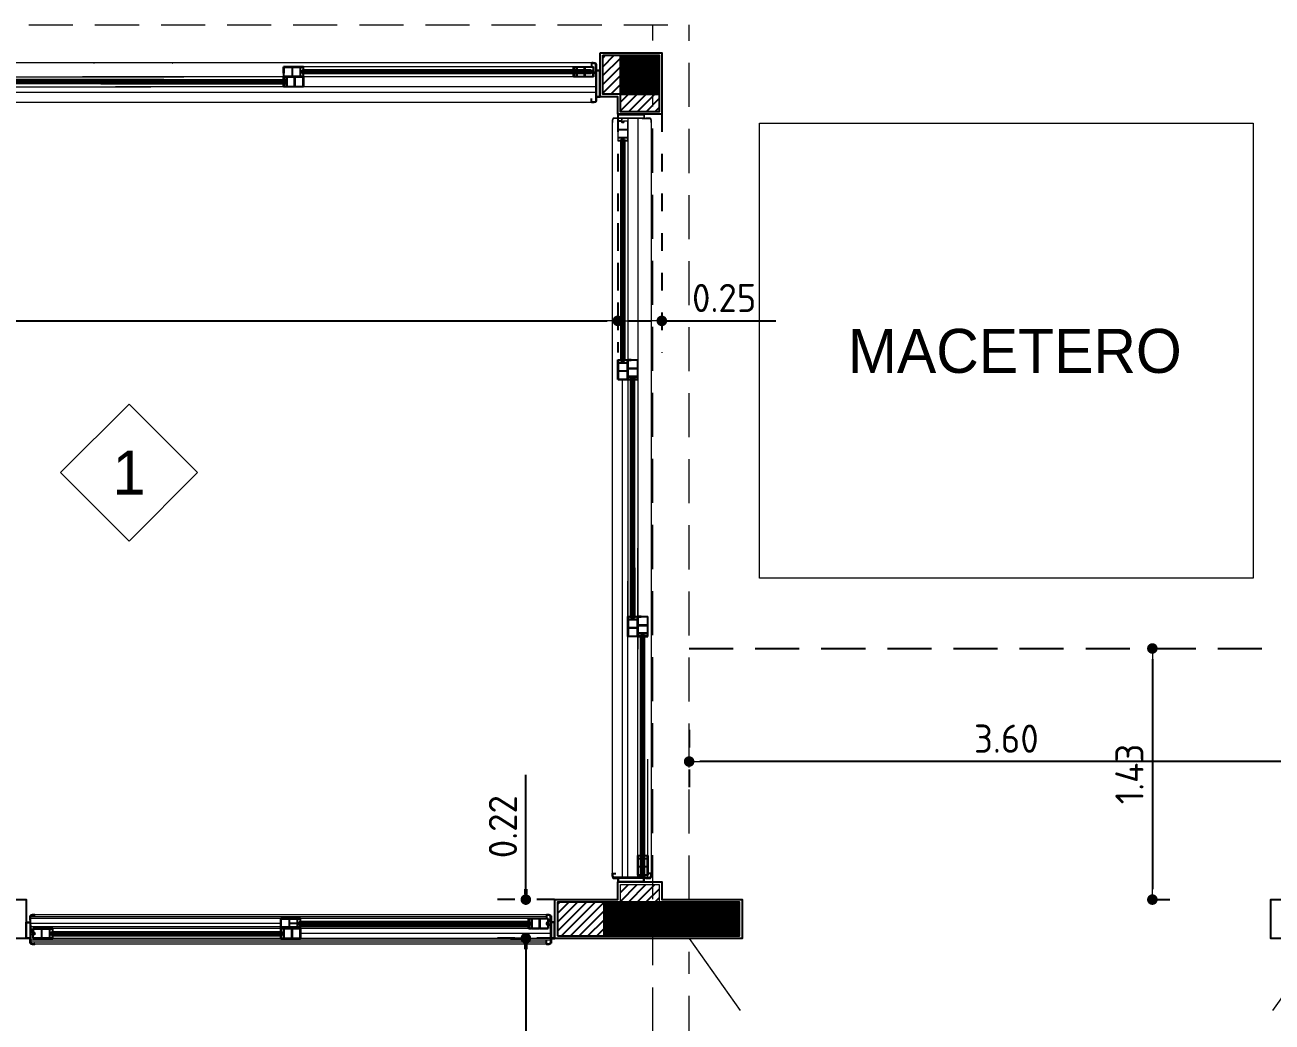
# Model space of a CAD drawing. Extents: x 233 to 569, y -241 to -74.
# Drawn here: x 242.95 to 250.02, y -172.51 to -166.85 of the extents above; entities that cross this region are included whole.
import ezdxf
from ezdxf.enums import TextEntityAlignment as Align

# ---------------------------------------------------------------- set-up
doc = ezdxf.new("R2010")
doc.units = 0
doc.header["$MEASUREMENT"] = 0
for name, pattern in [('DASHDOT', [1, 0.5, -0.25, 0, -0.25]), ('DOT2', [0.125, 0, -0.125]), ('TRAZOS', [0.75, 0.5, -0.25])]:
    doc.linetypes.add(name, pattern=pattern)
doc.layers.get('0').update_dxf_attribs({"linetype": 'CONTINUOUS', "lineweight": 50})
doc.layers.get('DEFPOINTS').update_dxf_attribs({"linetype": 'CONTINUOUS'})
for name, color, linetype, lineweight in [('2D PA ESTRUCTURA COLUMNAS BORDES', 95, 'CONTINUOUS', 9), ('2D PB ABERTURAS VISTA', 1, 'CONTINUOUS', 9), ('AUXILIAR', 8, 'CONTINUOUS', 9), ('COTAS', 1, 'CONTINUOUS', 9), ('GRAFISMOS', 8, 'CONTINUOUS', 13), ('LINEAS', 2, 'CONTINUOUS', 20), ('TEXTOGREEN', 3, 'CONTINUOUS', 40)]:
    doc.layers.add(name, color=color, linetype=linetype, lineweight=lineweight)
for name, color, linetype in [('2D PB ABERTURAS CORTE', 1, 'CONTINUOUS'), ('2D PB MUROS MAMP. HATCH', 10, 'CONTINUOUS'), ('2D PB MUROS MAMPOSTERIAS', 1, 'CONTINUOUS'), ('2D PB MUROS REVOQUES', 7, 'CONTINUOUS'), ('2D PB PROYECCIONES', 7, 'CONTINUOUS'), ('2D PLATEA ESTRUCTURA COLUMNAS BORDES', 7, 'CONTINUOUS'), ('2D PLATEA ESTRUCTURA COLUMNAS HATCH', 92, 'CONTINUOUS')]:
    doc.layers.add(name, color=color, linetype=linetype)
doc.styles.add('ARIAL', font='')
doc.styles.get("Standard").update_dxf_attribs({"font": 'bahnschrift.ttf'})
doc.styles.add('SWISSLTCNBT', font='bahnschrift.ttf')
doc.styles.get('ARIAL').set_extended_font_data('DIN')
doc.dimstyles.new('PLANTA', dxfattribs={"dimscale": 0, "dimtxt": 0.16, "dimasz": 0.06, "dimexe": 0.18, "dimexo": 0, "dimgap": 0.05, "dimtad": 1, "dimzin": 0, "dimdsep": 46, "dimtxsty": 'ARIAL', "dimblk1": 'DOT', "dimblk2": 'DOT', "dimsah": 1, "dimcen": 0.09, "dimclrd": 1, "dimclre": 1, "dimclrt": 3, "dimadec": 0, "dimazin": 0, "dimtfac": 1, "dimtofl": 0, "dimtmove": 0, "dimatfit": 3, "dimldrblk": 'DOT', "dimfxl": 0.18, "dimtolj": 1, "dimtzin": 0, "dimarcsym": 0})
pattern_1 = [(45, (256.895173, -186.66371), (-0.025, 0.025), [])]
pattern_2 = [(90, (234.9429016, -54.853924), (-0.00635, 2e-18), []), (180, (234.9429016, -54.853924), (-2e-18, -0.00635), [])]

# ---------------------------------------------------------------- blocks, each defined once
blk = doc.blocks.new('_DOT')
at = {"color": 0, "linetype": 'ByBlock'}
blk.add_line((-0.5, 0), (-1, 0), dxfattribs=at)
at = {"color": 0, "linetype": 'ByBlock', "const_width": 0.5}
blk.add_lwpolyline([(-0.25, 0, 1), (0.25, 0, 1)], format="xyb", close=True, dxfattribs=at)
blk = doc.blocks.new('*D182')
at = {"color": 1, "linetype": 'DOT2', "lineweight": -2, "transparency": 16777216}
for p, q in [((246.027, -172.0332), (245.6081, -172.0332)), ((246.027, -177.1839), (245.6081, -177.1839))]:
    blk.add_line(p, q, dxfattribs=at)
at = {"color": 1, "lineweight": -2, "transparency": 16777216}
blk.add_line((245.7881, -172.0932), (245.7881, -177.1239), dxfattribs=at)
at = {"layer": 'DEFPOINTS', "color": 0, "transparency": 16777216}
for p in [(246.027, -172.0332), (245.7881, -177.1839), (246.027, -177.1839)]:
    blk.add_point(p, dxfattribs=at)
at = {"color": 1, "lineweight": -2, "transparency": 16777216, "xscale": 0.06, "yscale": 0.06, "zscale": 0.06}
for p, rotation in [((245.7881, -172.0332), 90), ((245.7881, -177.1839), 270)]:
    blk.add_blockref('_DOT', p, dxfattribs=dict(at, rotation=rotation))
at = {"color": 3, "transparency": 16777216, "insert": (245.6581, -174.6085), "char_height": 0.16, "attachment_point": 5, "rotation": 90, "style": 'ARIAL'}
blk.add_mtext('\\A1;5.15', dxfattribs=at)
blk = doc.blocks.new('*D183')
at = {"color": 1, "lineweight": -2, "transparency": 16777216}
for p, q in [((245.7881, -171.752), (245.7881, -171.1043)), ((245.7881, -172.0912), (245.7881, -172.1512))]:
    blk.add_line(p, q, dxfattribs=at)
at = {"color": 1, "linetype": 'DOT2', "lineweight": -2, "transparency": 16777216}
for p, q in [((245.9514, -171.812), (245.6081, -171.812)), ((245.9514, -172.0312), (245.6081, -172.0312))]:
    blk.add_line(p, q, dxfattribs=at)
at = {"layer": 'DEFPOINTS', "color": 0, "transparency": 16777216}
for p in [(245.7881, -171.812), (245.9514, -171.812), (245.9514, -172.0312)]:
    blk.add_point(p, dxfattribs=at)
at = {"color": 1, "lineweight": -2, "transparency": 16777216, "xscale": 0.06, "yscale": 0.06, "zscale": 0.06}
for p, rotation in [((245.7881, -171.812), 269.9998903138912), ((245.7881, -172.0312), 89.99989031389116)]:
    blk.add_blockref('_DOT', p, dxfattribs=dict(at, rotation=rotation))
at = {"color": 3, "transparency": 16777216, "insert": (245.6581, -171.3981), "char_height": 0.16, "attachment_point": 5, "rotation": 89.99989, "style": 'ARIAL'}
blk.add_mtext('\\A1;0.22', dxfattribs=at)
blk = doc.blocks.new('*D205')
at = {"layer": 'COTAS', "color": 1, "linetype": 'DOT2', "lineweight": -2, "transparency": 16777216}
for p, q in [((238.3339, -167.9719), (238.3339, -168.7064)), ((246.3096, -167.9719), (246.3096, -168.7064))]:
    blk.add_line(p, q, dxfattribs=at)
at = {"layer": 'COTAS', "color": 1, "lineweight": -2, "transparency": 16777216}
blk.add_line((238.3939, -168.5264), (246.2496, -168.5264), dxfattribs=at)
at = {"layer": 'DEFPOINTS', "color": 0, "transparency": 16777216}
for p in [(238.3339, -167.9719), (246.3096, -167.9719), (246.3096, -168.5264)]:
    blk.add_point(p, dxfattribs=at)
at = {"layer": 'COTAS', "color": 1, "lineweight": -2, "transparency": 16777216, "xscale": 0.06, "yscale": 0.06, "zscale": 0.06, "rotation": 180}
blk.add_blockref('_DOT', (238.3339, -168.5264), dxfattribs=at)
at = {"layer": 'COTAS', "color": 1, "lineweight": -2, "transparency": 16777216, "xscale": 0.06, "yscale": 0.06, "zscale": 0.06}
blk.add_blockref('_DOT', (246.3096, -168.5264), dxfattribs=at)
at = {"layer": 'COTAS', "color": 3, "transparency": 16777216, "insert": (242.3218, -168.3964), "char_height": 0.16, "attachment_point": 5, "style": 'ARIAL'}
blk.add_mtext('\\A1;7.98', dxfattribs=at)
blk = doc.blocks.new('*D206')
at = {"layer": 'COTAS', "color": 1, "linetype": 'DOT2', "lineweight": -2, "transparency": 16777216}
for p, q in [((246.3096, -167.3538), (246.3096, -168.7064)), ((246.5596, -167.3538), (246.5596, -168.7064))]:
    blk.add_line(p, q, dxfattribs=at)
at = {"layer": 'COTAS', "color": 1, "lineweight": -2, "transparency": 16777216}
for p, q in [((246.3696, -168.5264), (246.4996, -168.5264)), ((246.5596, -168.5264), (247.2073, -168.5264))]:
    blk.add_line(p, q, dxfattribs=at)
at = {"layer": 'DEFPOINTS', "color": 0, "transparency": 16777216}
for p in [(246.3096, -167.3538), (246.5596, -167.3538), (246.5596, -168.5264)]:
    blk.add_point(p, dxfattribs=at)
at = {"layer": 'COTAS', "color": 1, "lineweight": -2, "transparency": 16777216, "xscale": 0.06, "yscale": 0.06, "zscale": 0.06}
for p, rotation in [((246.3096, -168.5264), 179.9998903138824), ((246.5596, -168.5264), 359.9998903138824)]:
    blk.add_blockref('_DOT', p, dxfattribs=dict(at, rotation=rotation))
at = {"layer": 'COTAS', "color": 3, "transparency": 16777216, "insert": (246.9135, -168.3964), "char_height": 0.16, "attachment_point": 5, "rotation": 359.99989, "style": 'ARIAL'}
blk.add_mtext('\\A1;0.25', dxfattribs=at)
blk = doc.blocks.new('*D295')
at = {"layer": 'COTAS', "color": 1, "linetype": 'DOT2', "lineweight": -2, "transparency": 16777216}
for p, q in [((249.343, -170.3863), (249.523, -170.3863)), ((249.343, -171.812), (249.523, -171.812))]:
    blk.add_line(p, q, dxfattribs=at)
at = {"layer": 'COTAS', "color": 1, "lineweight": -2, "transparency": 16777216}
blk.add_line((249.343, -170.4463), (249.343, -171.752), dxfattribs=at)
at = {"layer": 'DEFPOINTS', "color": 0, "transparency": 16777216}
for p in [(249.343, -170.3863), (249.343, -171.812), (249.343, -171.812)]:
    blk.add_point(p, dxfattribs=at)
at = {"layer": 'COTAS', "color": 1, "lineweight": -2, "transparency": 16777216, "xscale": 0.06, "yscale": 0.06, "zscale": 0.06}
for p, rotation in [((249.343, -170.3863), 90), ((249.343, -171.812), 270)]:
    blk.add_blockref('_DOT', p, dxfattribs=dict(at, rotation=rotation))
at = {"layer": 'COTAS', "color": 3, "transparency": 16777216, "insert": (249.213, -171.0991), "char_height": 0.16, "attachment_point": 5, "rotation": 90, "style": 'ARIAL'}
blk.add_mtext('\\A1;1.43', dxfattribs=at)
blk = doc.blocks.new('*D296')
at = {"layer": 'COTAS', "color": 1, "linetype": 'DOT2', "lineweight": -2, "transparency": 16777216}
for p, q in [((246.7146, -170.8483), (246.7146, -171.2083)), ((250.3146, -170.8483), (250.3146, -171.2083))]:
    blk.add_line(p, q, dxfattribs=at)
at = {"layer": 'COTAS', "color": 1, "lineweight": -2, "transparency": 16777216}
blk.add_line((250.2546, -171.0283), (246.7746, -171.0283), dxfattribs=at)
at = {"layer": 'DEFPOINTS', "color": 0, "transparency": 16777216}
for p in [(246.7146, -170.8483), (250.3146, -170.8483), (246.7146, -171.0283)]:
    blk.add_point(p, dxfattribs=at)
at = {"layer": 'COTAS', "color": 1, "lineweight": -2, "transparency": 16777216, "xscale": 0.06, "yscale": 0.06, "zscale": 0.06}
for p, rotation in [((246.7146, -171.0283), 180.0000070608816), ((250.3146, -171.0283), 7.060881559439736e-06)]:
    blk.add_blockref('_DOT', p, dxfattribs=dict(at, rotation=rotation))
at = {"layer": 'COTAS', "color": 3, "transparency": 16777216, "insert": (248.5146, -170.8983), "char_height": 0.16, "attachment_point": 5, "rotation": 0.00001, "style": 'ARIAL'}
blk.add_mtext('\\A1;3.60', dxfattribs=at)

msp = doc.modelspace()

# ---------------------------------------------------------------- hatches: boundary and pattern name
at = {"layer": '2D PB MUROS MAMP. HATCH'}
h = msp.add_hatch(dxfattribs=at)
h.set_pattern_fill('JIS_WOOD', color=256, scale=0.05)
h.set_pattern_definition(pattern_1)
h.paths.add_polyline_path([(246.5446, -167.2388), (246.3246, -167.2388), (246.3246, -167.3388), (246.5446, -167.3388)])
h.paths.add_polyline_path([(246.3246, -167.0188), (246.2246, -167.0188), (246.2246, -167.2388), (246.3246, -167.2388)])
h = msp.add_hatch(dxfattribs=at)
h.set_pattern_fill('JIS_WOOD', color=256, scale=0.05)
h.set_pattern_definition([(45, (234.9429, -54.853924), (-0.025, 0.025), [])])
h.paths.add_polyline_path([(246.5446, -171.827), (246.5446, -171.727), (246.3246, -171.727), (246.3246, -171.827)])
h = msp.add_hatch(dxfattribs=at)
h.set_pattern_fill('JIS_WOOD', color=256, scale=0.05)
h.set_pattern_definition(pattern_1)
h.paths.add_polyline_path([(246.2306, -171.827), (245.9685, -171.827), (245.9685, -172.0182), (246.2306, -172.0182)])
at = {"layer": '2D PLATEA ESTRUCTURA COLUMNAS HATCH'}
h = msp.add_hatch(dxfattribs=at)
h.set_pattern_fill('NET', color=256, scale=0.002, angle=90)
h.set_pattern_definition(pattern_2)
h.paths.add_polyline_path([(246.5446, -167.0188), (246.3246, -167.0188), (246.3246, -167.2388), (246.5446, -167.2388)])
h = msp.add_hatch(dxfattribs=at)
h.set_pattern_fill('NET', color=256, scale=0.002, angle=90)
h.set_pattern_definition(pattern_2)
h.paths.add_polyline_path([(246.9996, -171.8283), (246.2306, -171.8282), (246.2306, -172.0182), (246.9996, -172.0183)])

# ---------------------------------------------------------------- linework, layer by layer
at = {"layer": '2D PA ESTRUCTURA COLUMNAS BORDES'}
msp.add_lwpolyline([(246.5096, -171.827), (246.9996, -171.827), (246.9996, -172.0182), (246.5096, -172.0182)], close=True, dxfattribs=at)
at = {"layer": '2D PB ABERTURAS CORTE', "color": 251}
for p, q in [((246.1615, -167.0632), (246.1615, -167.0837)), ((246.1615, -167.2845), (246.1615, -167.2641)), ((246.2789, -171.6638), (246.2994, -171.6638)), ((246.5002, -171.6638), (246.4798, -171.6638)), ((244.5972, -171.9485), (244.4456, -171.9485)), ((245.9054, -171.8993), (245.9054, -171.9198)), ((245.9054, -172.0639), (245.9054, -172.0435))]:
    msp.add_line(p, q, dxfattribs=at)
at = {"layer": '2D PB ABERTURAS CORTE'}
for p, q in [((244.5264, -167.0837), (244.4137, -167.0837)), ((244.4137, -167.1202), (244.4137, -167.0837)), ((244.4137, -167.1202), (244.4137, -167.1405)), ((244.4153, -167.0852), (244.4611, -167.0852)), ((244.4153, -167.0852), (244.4153, -167.1202)), ((244.4153, -167.139), (244.4153, -167.1202)), ((244.4622, -167.0863), (244.4622, -167.138)), ((244.4637, -167.138), (244.4637, -167.0863)), ((244.4647, -167.0852), (244.5069, -167.0852)), ((244.5079, -167.0863), (244.5079, -167.138)), ((244.5095, -167.138), (244.5095, -167.0863)), ((244.5105, -167.0852), (244.5238, -167.0852)), ((244.5185, -167.1023), (244.5185, -167.1225)), ((244.5185, -167.1023), (244.5264, -167.1023)), ((246.167, -167.1124), (244.5185, -167.1124)), ((244.5185, -167.1225), (244.5264, -167.1225)), ((244.5248, -167.0863), (244.5248, -167.1023)), ((244.5248, -167.1225), (244.5248, -167.138)), ((244.5264, -167.1023), (244.5264, -167.0837)), ((246.1591, -167.1023), (244.5264, -167.1023)), ((244.5264, -167.1405), (244.5264, -167.1225)), ((246.1591, -167.1225), (244.5264, -167.1225)), ((246.0591, -167.0837), (246.1718, -167.0837)), ((246.0591, -167.1023), (246.0591, -167.0837)), ((246.067, -167.1023), (246.0591, -167.1023)), ((246.067, -167.1225), (246.0591, -167.1225)), ((246.0591, -167.1405), (246.0591, -167.1225)), ((246.0606, -167.0863), (246.0606, -167.1023)), ((246.0606, -167.1225), (246.0606, -167.138)), ((246.075, -167.0852), (246.0617, -167.0852)), ((246.067, -167.1023), (246.067, -167.1225)), ((246.076, -167.138), (246.076, -167.0863)), ((246.0775, -167.0863), (246.0775, -167.138)), ((246.1208, -167.0852), (246.0786, -167.0852)), ((246.1218, -167.138), (246.1218, -167.0863)), ((246.1233, -167.0863), (246.1233, -167.138)), ((246.1702, -167.0852), (246.1243, -167.0852)), ((246.1702, -167.0852), (246.1702, -167.1041)), ((246.1718, -167.1041), (246.1702, -167.1041)), ((246.1718, -167.1202), (246.1702, -167.1202)), ((246.1702, -167.139), (246.1702, -167.1202)), ((246.1718, -167.1041), (246.1718, -167.0837)), ((246.1718, -167.1202), (246.1718, -167.1405)), ((243.7345, -167.1589), (242.6885, -167.1589)), ((243.7424, -167.169), (242.6885, -167.169)), ((243.7424, -167.1792), (242.6885, -167.1792)), ((243.3773, -167.169), (244.4216, -167.169)), ((243.3773, -167.1791), (244.4216, -167.1791)), ((243.3852, -167.1589), (244.4216, -167.1589)), ((244.4137, -167.1589), (244.4137, -167.1403)), ((244.4137, -167.1403), (244.5264, -167.1403)), ((244.4137, -167.1405), (244.5264, -167.1405)), ((244.4216, -167.1589), (244.4137, -167.1589)), ((244.4216, -167.1791), (244.4137, -167.1791)), ((244.4137, -167.1971), (244.4137, -167.1791)), ((244.5264, -167.1971), (244.4137, -167.1971)), ((244.4611, -167.139), (244.4153, -167.139)), ((244.4153, -167.1429), (244.4153, -167.1589)), ((244.4153, -167.1791), (244.4153, -167.1946)), ((244.4296, -167.1418), (244.4163, -167.1418)), ((244.4163, -167.1956), (244.4296, -167.1956)), ((244.4216, -167.1589), (244.4216, -167.1791)), ((244.4306, -167.1946), (244.4306, -167.1429)), ((244.4321, -167.1429), (244.4321, -167.1946)), ((244.4754, -167.1418), (244.4332, -167.1418)), ((244.4332, -167.1956), (244.4754, -167.1956)), ((244.5069, -167.139), (244.4647, -167.139)), ((244.4764, -167.1946), (244.4764, -167.1429)), ((244.4779, -167.1429), (244.4779, -167.1946)), ((244.5248, -167.1418), (244.479, -167.1418)), ((244.479, -167.1956), (244.5248, -167.1956)), ((244.5238, -167.139), (244.5105, -167.139)), ((244.5248, -167.1956), (244.5248, -167.1418)), ((244.5248, -167.1589), (244.5264, -167.1589)), ((244.5248, -167.169), (244.5264, -167.169)), ((244.5248, -167.1791), (244.5264, -167.1791)), ((244.5264, -167.1403), (244.5264, -167.1971)), ((246.1718, -167.1405), (246.0591, -167.1405)), ((246.0617, -167.139), (246.075, -167.139)), ((246.0786, -167.139), (246.1208, -167.139)), ((246.1243, -167.139), (246.1702, -167.139)), ((246.3277, -167.4965), (246.3277, -168.7554)), ((246.3378, -167.4965), (246.3378, -168.7554)), ((246.348, -167.4965), (246.348, -168.749)), ((246.3096, -168.8601), (246.3096, -168.7475)), ((246.3096, -168.7475), (246.3276, -168.7475)), ((246.3112, -168.75), (246.3112, -168.7634)), ((246.3276, -168.749), (246.3122, -168.749)), ((246.3122, -168.7644), (246.3639, -168.7644)), ((246.3276, -168.7554), (246.3276, -168.7475)), ((246.3479, -168.7554), (246.3276, -168.7554)), ((246.3479, -168.7475), (246.3665, -168.7475)), ((246.3479, -168.7554), (246.3479, -168.7475)), ((246.3639, -168.749), (246.3479, -168.749)), ((246.3649, -168.7634), (246.3649, -168.75)), ((246.3866, -168.7475), (246.3662, -168.7475)), ((246.3662, -168.7475), (246.3662, -168.8601)), ((246.3665, -168.7475), (246.3665, -168.8601)), ((246.3678, -168.7949), (246.3678, -168.749)), ((246.3678, -168.749), (246.3866, -168.749)), ((246.3866, -168.7475), (246.4231, -168.7475)), ((246.4215, -168.749), (246.3866, -168.749)), ((246.4215, -168.749), (246.4215, -168.7949)), ((246.4231, -168.8601), (246.4231, -168.7475)), ((246.3112, -168.7669), (246.3112, -168.8091)), ((246.3112, -168.8127), (246.3112, -168.8586)), ((246.3639, -168.7659), (246.3122, -168.7659)), ((246.3122, -168.8102), (246.3639, -168.8102)), ((246.3639, -168.8117), (246.3122, -168.8117)), ((246.3649, -168.8091), (246.3649, -168.7669)), ((246.3649, -168.8586), (246.3649, -168.8127)), ((246.3678, -168.8407), (246.3678, -168.7985)), ((246.4205, -168.7959), (246.3688, -168.7959)), ((246.3688, -168.7975), (246.4205, -168.7975)), ((246.4215, -168.7985), (246.4215, -168.8407)), ((246.3665, -168.8601), (246.3096, -168.8601)), ((246.3112, -168.8586), (246.3649, -168.8586)), ((246.3276, -168.8586), (246.3276, -168.8601)), ((246.3378, -168.8586), (246.3378, -168.8601)), ((246.3479, -168.8586), (246.3479, -168.8601)), ((246.3662, -168.8601), (246.3842, -168.8601)), ((246.3678, -168.8576), (246.3678, -168.8443)), ((246.4205, -168.8417), (246.3688, -168.8417)), ((246.3688, -168.8432), (246.4205, -168.8432)), ((246.3842, -168.8586), (246.3688, -168.8586)), ((246.4045, -168.8522), (246.3842, -168.8522)), ((246.3842, -168.8522), (246.3842, -168.8601)), ((246.3843, -170.2072), (246.3843, -168.8522)), ((246.3944, -170.2135), (246.3944, -168.8522)), ((246.4045, -168.8522), (246.4045, -168.8601)), ((246.4205, -168.8586), (246.4045, -168.8586)), ((246.4045, -168.8601), (246.4231, -168.8601)), ((246.4046, -170.2135), (246.4046, -168.8601)), ((246.4215, -168.8443), (246.4215, -168.8576)), ((246.3843, -169.9211), (246.3843, -170.2135)), ((246.3945, -169.9211), (246.3945, -170.2135)), ((246.4046, -169.929), (246.4046, -170.2135)), ((246.3663, -170.3183), (246.3663, -170.2056)), ((246.3663, -170.2056), (246.3843, -170.2056)), ((246.3679, -170.2082), (246.3679, -170.2215)), ((246.3679, -170.2251), (246.3679, -170.2673)), ((246.3843, -170.2072), (246.3689, -170.2072)), ((246.3689, -170.2225), (246.4206, -170.2225)), ((246.4206, -170.2241), (246.3689, -170.2241)), ((246.3843, -170.2135), (246.3843, -170.2056)), ((246.4046, -170.2135), (246.3843, -170.2135)), ((246.4046, -170.2056), (246.4232, -170.2056)), ((246.4046, -170.2135), (246.4046, -170.2056)), ((246.4206, -170.2072), (246.4046, -170.2072)), ((246.4216, -170.2215), (246.4216, -170.2082)), ((246.4216, -170.2673), (246.4216, -170.2251)), ((246.4433, -170.2056), (246.4229, -170.2056)), ((246.4229, -170.2056), (246.4229, -170.3183)), ((246.4232, -170.2056), (246.4232, -170.3183)), ((246.4245, -170.253), (246.4245, -170.2072)), ((246.4245, -170.2072), (246.4433, -170.2072)), ((246.4433, -170.2056), (246.4798, -170.2056)), ((246.4782, -170.2072), (246.4433, -170.2072)), ((246.4782, -170.2072), (246.4782, -170.253)), ((246.4798, -170.3183), (246.4798, -170.2056)), ((246.4232, -170.3183), (246.3663, -170.3183)), ((246.3679, -170.2709), (246.3679, -170.3167)), ((246.3679, -170.3167), (246.4216, -170.3167)), ((246.3689, -170.2683), (246.4206, -170.2683)), ((246.4206, -170.2698), (246.3689, -170.2698)), ((246.3843, -170.3167), (246.3843, -170.3183)), ((246.3945, -170.3167), (246.3945, -170.3183)), ((246.4046, -170.3167), (246.4046, -170.3183)), ((246.4216, -170.3167), (246.4216, -170.2709)), ((246.4229, -170.3183), (246.4409, -170.3183)), ((246.4245, -170.2988), (246.4245, -170.2566)), ((246.4245, -170.3157), (246.4245, -170.3024)), ((246.4772, -170.2541), (246.4255, -170.2541)), ((246.4255, -170.2556), (246.4772, -170.2556)), ((246.4772, -170.2998), (246.4255, -170.2998)), ((246.4255, -170.3014), (246.4772, -170.3014)), ((246.4409, -170.3167), (246.4255, -170.3167)), ((246.4612, -170.3104), (246.4409, -170.3104)), ((246.4409, -170.3104), (246.4409, -170.3183)), ((246.4409, -171.6874), (246.4409, -170.3183)), ((246.4511, -171.6874), (246.4511, -170.3014)), ((246.4612, -170.3104), (246.4612, -170.3183)), ((246.4772, -170.3167), (246.4612, -170.3167)), ((246.4612, -170.3183), (246.4798, -170.3183)), ((246.4612, -171.6874), (246.4612, -170.3183)), ((246.4782, -170.2566), (246.4782, -170.2988)), ((246.4782, -170.3024), (246.4782, -170.3157)), ((246.4229, -171.6741), (246.4229, -171.5614)), ((246.4229, -171.5614), (246.4409, -171.5614)), ((246.4245, -171.564), (246.4245, -171.5773)), ((246.4245, -171.5809), (246.4245, -171.6231)), ((246.4409, -171.5629), (246.4255, -171.5629)), ((246.4255, -171.5783), (246.4772, -171.5783)), ((246.4772, -171.5798), (246.4255, -171.5798)), ((246.4409, -171.5693), (246.4409, -171.5614)), ((246.4612, -171.5693), (246.4409, -171.5693)), ((246.4612, -171.5693), (246.4612, -171.5614)), ((246.4612, -171.5614), (246.4798, -171.5614)), ((246.4772, -171.5629), (246.4612, -171.5629)), ((246.4782, -171.5773), (246.4782, -171.564)), ((246.4782, -171.6231), (246.4782, -171.5809)), ((246.4798, -171.5614), (246.4798, -171.6741)), ((246.4245, -171.6266), (246.4245, -171.6725)), ((246.4255, -171.6241), (246.4772, -171.6241)), ((246.4772, -171.6256), (246.4255, -171.6256)), ((246.4782, -171.6725), (246.4782, -171.6266)), ((246.4433, -171.6741), (246.4229, -171.6741)), ((246.4245, -171.6725), (246.4433, -171.6725)), ((246.4433, -171.6741), (246.4433, -171.6725)), ((246.4594, -171.6741), (246.4594, -171.6725)), ((246.4782, -171.6725), (246.4594, -171.6725)), ((246.4594, -171.6741), (246.4798, -171.6741)), ((244.5098, -171.9198), (244.3972, -171.9198)), ((244.3972, -171.9562), (244.3972, -171.9198)), ((244.3987, -171.9213), (244.4446, -171.9213)), ((244.3987, -171.9213), (244.3987, -171.9562)), ((244.4456, -171.9223), (244.4456, -171.9741)), ((244.4471, -171.9741), (244.4471, -171.9223)), ((244.4482, -171.9213), (244.4904, -171.9213)), ((244.4914, -171.9223), (244.4914, -171.9741)), ((244.4929, -171.9741), (244.4929, -171.9223)), ((244.4939, -171.9213), (244.5073, -171.9213)), ((244.5019, -171.9383), (244.5019, -171.9586)), ((244.5019, -171.9383), (244.5098, -171.9383)), ((245.8108, -171.9485), (244.5019, -171.9485)), ((244.5083, -171.9223), (244.5083, -171.9383)), ((244.5098, -171.9383), (244.5098, -171.9198)), ((245.8029, -171.9383), (244.5098, -171.9383)), ((245.8029, -171.9198), (245.9156, -171.9198)), ((245.8029, -171.9383), (245.8029, -171.9198)), ((245.8108, -171.9383), (245.8029, -171.9383)), ((245.8045, -171.9223), (245.8045, -171.9383)), ((245.8188, -171.9213), (245.8055, -171.9213)), ((245.8108, -171.9383), (245.8108, -171.9586)), ((245.8198, -171.9741), (245.8198, -171.9223)), ((245.8214, -171.9223), (245.8214, -171.9741)), ((245.8646, -171.9213), (245.8224, -171.9213)), ((245.8656, -171.9741), (245.8656, -171.9223)), ((245.8672, -171.9223), (245.8672, -171.9741)), ((245.9141, -171.9213), (245.8682, -171.9213)), ((245.9141, -171.9213), (245.9141, -171.9402)), ((245.9156, -171.9402), (245.9141, -171.9402)), ((245.9156, -171.9402), (245.9156, -171.9198)), ((242.9914, -171.9968), (242.9914, -171.9764)), ((243.104, -171.9764), (242.9914, -171.9764)), ((242.9914, -171.9968), (242.9929, -171.9968)), ((242.9914, -172.0128), (242.9929, -172.0128)), ((242.9914, -172.0128), (242.9914, -172.0332)), ((242.9929, -171.9779), (242.9929, -171.9968)), ((242.9929, -171.9779), (243.0388, -171.9779)), ((242.9929, -172.0317), (242.9929, -172.0128)), ((243.0398, -171.9789), (243.0398, -172.0307)), ((243.0414, -172.0307), (243.0414, -171.9789)), ((243.0424, -171.9779), (243.0846, -171.9779)), ((243.0856, -171.9789), (243.0856, -172.0307)), ((243.0871, -172.0307), (243.0871, -171.9789)), ((243.0882, -171.9779), (243.1015, -171.9779)), ((243.0961, -171.9949), (243.0961, -172.0152)), ((243.0961, -171.9949), (243.104, -171.9949)), ((243.0961, -172.0051), (244.4051, -172.0051)), ((243.0961, -172.0152), (243.104, -172.0152)), ((243.1025, -171.9789), (243.1025, -171.9949)), ((243.1025, -172.0152), (243.1025, -172.0307)), ((243.104, -171.9949), (243.104, -171.9764)), ((243.104, -171.9949), (244.3972, -171.9949)), ((243.104, -172.0332), (243.104, -172.0152)), ((243.104, -172.0152), (244.3972, -172.0152)), ((244.3972, -171.9562), (244.3972, -171.9766)), ((244.3972, -171.9949), (244.3972, -171.9764)), ((244.3972, -171.9764), (244.5098, -171.9764)), ((244.3972, -171.9766), (244.5098, -171.9766)), ((244.4051, -171.9949), (244.3972, -171.9949)), ((244.4051, -172.0152), (244.3972, -172.0152)), ((244.3972, -172.0332), (244.3972, -172.0152)), ((244.3987, -171.9751), (244.3987, -171.9562)), ((244.4446, -171.9751), (244.3987, -171.9751)), ((244.3987, -171.9789), (244.3987, -171.9949)), ((244.3987, -172.0152), (244.3987, -172.0307)), ((244.413, -171.9779), (244.3997, -171.9779)), ((244.4051, -171.9949), (244.4051, -172.0152)), ((244.4141, -172.0307), (244.4141, -171.9789)), ((244.4156, -171.9789), (244.4156, -172.0307)), ((244.4588, -171.9779), (244.4166, -171.9779)), ((244.4904, -171.9751), (244.4482, -171.9751)), ((244.4598, -172.0307), (244.4598, -171.9789)), ((244.4614, -171.9789), (244.4614, -172.0307)), ((244.5083, -171.9779), (244.4624, -171.9779)), ((244.5073, -171.9751), (244.4939, -171.9751)), ((244.5019, -171.9586), (244.5098, -171.9586)), ((244.5083, -171.9586), (244.5083, -171.9741)), ((244.5083, -172.0317), (244.5083, -171.9779)), ((244.5083, -171.9949), (244.5098, -171.9949)), ((244.5083, -172.0051), (244.5098, -172.0051)), ((244.5083, -172.0152), (244.5098, -172.0152)), ((244.5098, -171.9766), (244.5098, -171.9586)), ((245.8029, -171.9586), (244.5098, -171.9586)), ((244.5098, -171.9764), (244.5098, -172.0332)), ((245.8108, -171.9586), (245.8029, -171.9586)), ((245.8029, -171.9766), (245.8029, -171.9586)), ((245.9156, -171.9766), (245.8029, -171.9766)), ((245.8045, -171.9586), (245.8045, -171.9741)), ((245.8055, -171.9751), (245.8188, -171.9751)), ((245.8224, -171.9751), (245.8646, -171.9751)), ((245.8682, -171.9751), (245.9141, -171.9751)), ((245.9156, -171.9562), (245.9141, -171.9562)), ((245.9141, -171.9751), (245.9141, -171.9562)), ((245.9156, -171.9562), (245.9156, -171.9766)), ((242.9914, -172.0332), (243.104, -172.0332)), ((243.0388, -172.0317), (242.9929, -172.0317)), ((243.0846, -172.0317), (243.0424, -172.0317)), ((243.1015, -172.0317), (243.0882, -172.0317)), ((244.5098, -172.0332), (244.3972, -172.0332)), ((244.3997, -172.0317), (244.413, -172.0317)), ((244.4166, -172.0317), (244.4588, -172.0317)), ((244.4624, -172.0317), (244.5083, -172.0317))]:
    msp.add_line(p, q, dxfattribs=at)
at = {"layer": '2D PB ABERTURAS CORTE', "color": 1}
for p, q in [((246.1624, -167.1073), (246.1615, -167.1124)), ((246.1615, -167.1124), (246.1624, -167.1175)), ((246.1631, -167.1124), (246.1638, -167.108)), ((246.1638, -167.1165), (246.1631, -167.1124)), ((246.1712, -167.1064), (246.1634, -167.1064)), ((246.1634, -167.1183), (246.184, -167.1183)), ((246.1638, -167.108), (246.1712, -167.108)), ((246.184, -167.1165), (246.1638, -167.1165)), ((246.1718, -167.1075), (246.1718, -167.1069)), ((246.1851, -167.1154), (246.1851, -167.0676)), ((246.1851, -167.1193), (246.1851, -167.1823)), ((246.1851, -167.1193), (246.1851, -167.2801)), ((246.1871, -167.0682), (246.1871, -167.1037)), ((246.1871, -167.0929), (246.1871, -167.0682)), ((246.1871, -167.0706), (246.1871, -167.0954)), ((246.1871, -167.0706), (246.1871, -167.0878)), ((246.1871, -167.0954), (246.1871, -167.0706)), ((246.1871, -167.1073), (246.1871, -167.2512)), ((246.2076, -167.1067), (246.1876, -167.1067)), ((246.2096, -167.1047), (246.1881, -167.1047)), ((246.1887, -167.1047), (246.1881, -167.1047)), ((246.2076, -167.2518), (246.2076, -167.1067)), ((246.2096, -167.2538), (246.2096, -167.1047)), ((246.1871, -167.2796), (246.1871, -167.2548)), ((246.1871, -167.2548), (246.1871, -167.2796)), ((246.1871, -167.2548), (246.1871, -167.272)), ((246.1876, -167.2518), (246.2076, -167.2518)), ((246.1887, -167.2538), (246.1881, -167.2538)), ((246.1881, -167.2538), (246.2096, -167.2538)), ((246.4451, -171.6657), (246.4451, -171.6864)), ((246.4511, -171.6638), (246.446, -171.6647)), ((246.447, -171.6661), (246.4511, -171.6654)), ((246.447, -171.6864), (246.447, -171.6661)), ((246.4562, -171.6647), (246.4511, -171.6638)), ((246.4511, -171.6654), (246.4555, -171.6662)), ((246.4555, -171.6662), (246.4555, -171.6735)), ((246.457, -171.6735), (246.457, -171.6657)), ((246.4441, -171.6874), (246.2833, -171.6874)), ((246.2839, -171.6894), (246.3086, -171.6894)), ((246.3086, -171.6894), (246.2839, -171.6894)), ((246.3086, -171.6894), (246.2914, -171.6894)), ((246.3096, -171.691), (246.3096, -171.6904)), ((246.3096, -171.6904), (246.3096, -171.712)), ((246.3096, -171.712), (246.4588, -171.712)), ((246.3117, -171.6899), (246.3117, -171.7099)), ((246.3117, -171.7099), (246.4567, -171.7099)), ((246.4562, -171.6894), (246.3122, -171.6894)), ((246.4441, -171.6874), (246.3812, -171.6874)), ((246.448, -171.6874), (246.4958, -171.6874)), ((246.456, -171.6741), (246.4565, -171.6741)), ((246.4567, -171.7099), (246.4567, -171.6899)), ((246.4588, -171.712), (246.4588, -171.6904)), ((246.4588, -171.691), (246.4588, -171.6904)), ((246.4953, -171.6894), (246.4598, -171.6894)), ((246.4928, -171.6894), (246.4681, -171.6894)), ((246.4681, -171.6894), (246.4928, -171.6894)), ((246.4705, -171.6894), (246.4953, -171.6894)), ((246.4928, -171.6894), (246.4756, -171.6894)), ((242.9535, -172.0332), (242.9535, -171.9408)), ((242.9535, -171.9408), (242.975, -171.9408)), ((242.9555, -172.0312), (242.9555, -171.9428)), ((242.9555, -171.9428), (242.9755, -171.9428)), ((242.9745, -171.9408), (242.975, -171.9408)), ((242.976, -171.929), (242.976, -171.9042)), ((242.976, -171.9042), (242.976, -171.9398)), ((242.976, -171.9433), (242.976, -172.0307)), ((242.9781, -171.9554), (242.9781, -171.9037)), ((245.9063, -171.9434), (245.9054, -171.9485)), ((245.9054, -171.9485), (245.9063, -171.9535)), ((245.9069, -171.9485), (245.9077, -171.9441)), ((245.9076, -171.9526), (245.9069, -171.9485)), ((245.9151, -171.9425), (245.9073, -171.9425)), ((245.9077, -171.9441), (245.9151, -171.9441)), ((245.9156, -171.9435), (245.9156, -171.943)), ((245.9289, -171.9515), (245.9289, -171.9037)), ((245.931, -171.9042), (245.931, -171.9398)), ((245.931, -171.929), (245.931, -171.9042)), ((245.931, -171.9433), (245.931, -172.0307)), ((245.9514, -171.9428), (245.9315, -171.9428)), ((245.9535, -171.9408), (245.932, -171.9408)), ((245.9325, -171.9408), (245.932, -171.9408)), ((245.9514, -172.0312), (245.9514, -171.9428)), ((245.9535, -172.0332), (245.9535, -171.9408)), ((242.9781, -171.9554), (242.9781, -172.0184)), ((242.9781, -171.9554), (242.9781, -172.0184)), ((242.9997, -172.011), (242.9781, -172.011)), ((242.9791, -172.0091), (242.9993, -172.0091)), ((242.9914, -172.0001), (242.9914, -171.9996)), ((242.9919, -171.9991), (242.9997, -171.9991)), ((242.9993, -172.0006), (242.9919, -172.0006)), ((243.0001, -172.0051), (242.9993, -172.0006)), ((242.9993, -172.0091), (243.0001, -172.0051)), ((243.0007, -172), (243.0016, -172.0051)), ((243.0016, -172.0051), (243.0007, -172.0101)), ((245.9073, -171.9544), (245.9279, -171.9544)), ((245.9279, -171.9526), (245.9076, -171.9526)), ((245.9289, -171.9554), (245.9289, -172.0184)), ((245.9289, -171.9554), (245.9289, -172.0595)), ((242.975, -172.0332), (242.9535, -172.0332)), ((242.9755, -172.0312), (242.9555, -172.0312)), ((242.9745, -172.0332), (242.975, -172.0332)), ((242.976, -172.0252), (242.976, -172.0307)), ((242.976, -172.059), (242.976, -172.0342)), ((242.976, -172.0342), (242.976, -172.059)), ((242.976, -172.0342), (242.976, -172.0514)), ((242.9781, -172.0212), (242.9781, -172.0595)), ((245.9289, -172.0212), (245.9289, -172.0595)), ((245.931, -172.0252), (245.931, -172.0307)), ((245.931, -172.059), (245.931, -172.0342)), ((245.931, -172.0342), (245.931, -172.059)), ((245.931, -172.0342), (245.931, -172.0514)), ((245.9315, -172.0312), (245.9514, -172.0312)), ((245.9325, -172.0332), (245.932, -172.0332)), ((245.932, -172.0332), (245.9535, -172.0332))]:
    msp.add_line(p, q, dxfattribs=at)
for centre, radius, start, end in [((246.1625, -167.0632), 0.00102, 90.77429, 330.43845), ((246.1636, -167.139), 0.0768, 73.87238, 90.77429), ((246.1636, -167.139), 0.0753, 73.98661, 90.10147), ((246.184, -167.0676), 0.00102, 0, 73.98661), ((246.184, -167.0682), 0.00307, 0, 73.87238), ((246.1634, -167.1075), 0.00102, 90, 170), ((246.1634, -167.1173), 0.00102, 190, 270), ((246.1712, -167.1069), 0.000512, 0, 90), ((246.1712, -167.1075), 0.000512, 270, 0), ((246.184, -167.1154), 0.00102, 270, 0), ((246.184, -167.1193), 0.00102, 0, 90), ((246.1881, -167.1037), 0.00102, 180, 270), ((246.1876, -167.1073), 0.000512, 90, 180), ((246.184, -167.2796), 0.00307, 286.12762, 0), ((246.1876, -167.2512), 0.000512, 180, 270), ((246.1881, -167.2548), 0.00102, 90, 180), ((246.1625, -167.2845), 0.00102, 29.56155, 269.22571), ((246.1636, -167.2087), 0.0768, 269.22571, 286.12762), ((246.1636, -167.2087), 0.0753, 269.89853, 286.01339), ((246.184, -167.2801), 0.00102, 286.01339, 0), ((246.2789, -171.6648), 0.00102, 299.56155, 179.22571), ((246.3547, -171.6659), 0.0768, 179.22571, 196.12762), ((246.3547, -171.6659), 0.0753, 179.89853, 196.01339), ((246.4462, -171.6657), 0.00102, 100, 180), ((246.456, -171.6657), 0.00102, 0, 80), ((246.4245, -171.6659), 0.0753, 343.98661, 0.10147), ((246.4245, -171.6659), 0.0768, 343.87238, 0.77429), ((246.5002, -171.6648), 0.00102, 0.77429, 240.43845), ((246.2839, -171.6864), 0.00307, 196.12762, 270), ((246.2833, -171.6864), 0.00102, 196.01339, 270), ((246.3086, -171.6904), 0.00102, 0, 90), ((246.3122, -171.6899), 0.000512, 90, 180), ((246.4441, -171.6864), 0.00102, 270, 0), ((246.448, -171.6864), 0.00102, 180, 270), ((246.456, -171.6735), 0.000512, 180, 270), ((246.4562, -171.6899), 0.000512, 0, 90), ((246.4565, -171.6735), 0.000512, 270, 0), ((246.4598, -171.6904), 0.00102, 90, 180), ((246.4953, -171.6864), 0.00307, 270, 343.87238), ((246.4958, -171.6864), 0.00102, 270, 343.98661), ((242.975, -171.9398), 0.00102, 270, 0), ((242.9755, -171.9433), 0.000512, 0, 90), ((242.9791, -171.9042), 0.00307, 106.12762, 180), ((242.9791, -171.9037), 0.00102, 106.01339, 180), ((242.9996, -171.9751), 0.0768, 89.22571, 106.12762), ((242.9996, -171.9751), 0.0753, 89.89853, 106.01339), ((243.0006, -171.8993), 0.00102, 209.56155, 89.22571), ((245.9064, -171.8993), 0.00102, 90.77429, 330.43845), ((245.9073, -171.9435), 0.00102, 90, 170), ((245.9074, -171.9751), 0.0768, 73.87238, 90.77429), ((245.9074, -171.9751), 0.0753, 73.98661, 90.10147), ((245.9151, -171.943), 0.000512, 0, 90), ((245.9151, -171.9435), 0.000512, 270, 0), ((245.9279, -171.9037), 0.00102, 0, 73.98661), ((245.9279, -171.9042), 0.00307, 0, 73.87238), ((245.932, -171.9398), 0.00102, 180, 270), ((245.9315, -171.9433), 0.000512, 90, 180), ((242.9791, -172.0184), 0.00102, 180, 270), ((242.9919, -171.9996), 0.000512, 90, 180), ((242.9919, -172.0001), 0.000512, 180, 270), ((242.9997, -172.0001), 0.00102, 10, 90), ((242.9997, -172.01), 0.00102, 270, 350), ((245.9073, -171.9534), 0.00102, 190, 270), ((245.9279, -171.9515), 0.00102, 270, 0), ((245.9279, -171.9554), 0.00102, 0, 90), ((242.975, -172.0342), 0.00102, 360, 90), ((242.9755, -172.0307), 0.000512, 270, 0), ((242.9791, -172.059), 0.00307, 180, 253.87238), ((242.9791, -172.0595), 0.00102, 180, 253.98661), ((242.9996, -171.9882), 0.0768, 253.87238, 270.77429), ((242.9996, -171.9882), 0.0753, 253.98661, 270.10147), ((243.0006, -172.0639), 0.00102, 270.77429, 150.43845), ((245.9064, -172.0639), 0.00102, 29.56155, 269.22571), ((245.9074, -171.9882), 0.0768, 269.22571, 286.12762), ((245.9074, -171.9882), 0.0753, 269.89853, 286.01339), ((245.9279, -172.0595), 0.00102, 286.01339, 0), ((245.9279, -172.059), 0.00307, 286.12762, 0), ((245.9315, -172.0307), 0.000512, 180, 270), ((245.932, -172.0342), 0.00102, 90, 180)]:
    msp.add_arc(centre, radius, start, end, dxfattribs=at)
at = {"layer": '2D PB ABERTURAS CORTE'}
for centre, start, end in [((244.4611, -167.0863), 0, 90), ((244.4611, -167.138), 270, 0), ((244.4647, -167.0863), 90, 180), ((244.4647, -167.138), 180, 270), ((244.5069, -167.0863), 0, 90), ((244.5069, -167.138), 270, 0), ((244.5105, -167.0863), 90, 180), ((244.5105, -167.138), 180, 270), ((244.5238, -167.0863), 0, 90), ((244.5238, -167.138), 270, 0), ((246.0617, -167.0863), 90, 180), ((246.0617, -167.138), 180, 270), ((246.075, -167.0863), 0, 90), ((246.075, -167.138), 270, 0), ((246.0786, -167.0863), 90, 180), ((246.0786, -167.138), 180, 270), ((246.1208, -167.0863), 0, 90), ((246.1208, -167.138), 270, 0), ((246.1243, -167.0863), 90, 180), ((246.1243, -167.138), 180, 270), ((244.4163, -167.1429), 90, 180), ((244.4163, -167.1946), 180, 270), ((244.4296, -167.1429), 0, 90), ((244.4296, -167.1946), 270, 0), ((244.4332, -167.1429), 90, 180), ((244.4332, -167.1946), 180, 270), ((244.4754, -167.1429), 0, 90), ((244.4754, -167.1946), 270, 0), ((244.479, -167.1429), 90, 180), ((244.479, -167.1946), 180, 270), ((246.3122, -168.75), 90, 180), ((246.3122, -168.7634), 180, 270), ((246.3639, -168.75), 0, 90), ((246.3639, -168.7634), 270, 0), ((246.3122, -168.7669), 90, 180), ((246.3122, -168.8091), 180, 270), ((246.3122, -168.8127), 90, 180), ((246.3639, -168.7669), 0, 90), ((246.3639, -168.8091), 270, 0), ((246.3639, -168.8127), 0, 90), ((246.3688, -168.7949), 180, 270), ((246.3688, -168.7985), 90, 180), ((246.4205, -168.7949), 270, 0), ((246.4205, -168.7985), 0, 90), ((246.3688, -168.8407), 180, 270), ((246.3688, -168.8443), 90, 180), ((246.3688, -168.8576), 180, 270), ((246.4205, -168.8407), 270, 0), ((246.4205, -168.8443), 0, 90), ((246.4205, -168.8576), 270, 0), ((246.3689, -170.2082), 90, 180), ((246.3689, -170.2215), 180, 270), ((246.3689, -170.2251), 90, 180), ((246.4206, -170.2082), 0, 90), ((246.4206, -170.2215), 270, 0), ((246.4206, -170.2251), 0, 90), ((246.3689, -170.2673), 180, 270), ((246.3689, -170.2709), 90, 180), ((246.4206, -170.2673), 270, 0), ((246.4206, -170.2709), 0, 90), ((246.4255, -170.253), 180, 270), ((246.4255, -170.2566), 90, 180), ((246.4255, -170.2988), 180, 270), ((246.4255, -170.3024), 90, 180), ((246.4255, -170.3157), 180, 270), ((246.4772, -170.253), 270, 0), ((246.4772, -170.2566), 0, 90), ((246.4772, -170.2988), 270, 0), ((246.4772, -170.3024), 0, 90), ((246.4772, -170.3157), 270, 0), ((246.4255, -171.564), 90, 180), ((246.4255, -171.5773), 180, 270), ((246.4255, -171.5809), 90, 180), ((246.4772, -171.564), 0, 90), ((246.4772, -171.5773), 270, 0), ((246.4772, -171.5809), 0, 90), ((246.4255, -171.6231), 180, 270), ((246.4255, -171.6266), 90, 180), ((246.4772, -171.6231), 270, 0), ((246.4772, -171.6266), 0, 90), ((244.4446, -171.9223), 0, 90), ((244.4482, -171.9223), 90, 180), ((244.4904, -171.9223), 0, 90), ((244.4939, -171.9223), 90, 180), ((244.5073, -171.9223), 0, 90), ((245.8055, -171.9223), 90, 180), ((245.8188, -171.9223), 0, 90), ((245.8224, -171.9223), 90, 180), ((245.8646, -171.9223), 0, 90), ((245.8682, -171.9223), 90, 180), ((243.0388, -171.9789), 0, 90), ((243.0424, -171.9789), 90, 180), ((243.0846, -171.9789), 0, 90), ((243.0882, -171.9789), 90, 180), ((243.1015, -171.9789), 0, 90), ((244.3997, -171.9789), 90, 180), ((244.413, -171.9789), 0, 90), ((244.4166, -171.9789), 90, 180), ((244.4446, -171.9741), 270, 0), ((244.4482, -171.9741), 180, 270), ((244.4588, -171.9789), 0, 90), ((244.4624, -171.9789), 90, 180), ((244.4904, -171.9741), 270, 0), ((244.4939, -171.9741), 180, 270), ((244.5073, -171.9741), 270, 0), ((245.8055, -171.9741), 180, 270), ((245.8188, -171.9741), 270, 0), ((245.8224, -171.9741), 180, 270), ((245.8646, -171.9741), 270, 0), ((245.8682, -171.9741), 180, 270), ((243.0388, -172.0307), 270, 0), ((243.0424, -172.0307), 180, 270), ((243.0846, -172.0307), 270, 0), ((243.0882, -172.0307), 180, 270), ((243.1015, -172.0307), 270, 0), ((244.3997, -172.0307), 180, 270), ((244.413, -172.0307), 270, 0), ((244.4166, -172.0307), 180, 270), ((244.4588, -172.0307), 270, 0), ((244.4624, -172.0307), 180, 270)]:
    msp.add_arc(centre, 0.00102, start, end, dxfattribs=at)
at = {"layer": '2D PB ABERTURAS VISTA', "color": 251}
for p, q in [((246.1646, -167.0622), (240.8549, -167.0622)), ((246.1615, -167.0835), (244.47, -167.0835)), ((240.8346, -167.1972), (243.6595, -167.1972)), ((240.9606, -167.1403), (243.8471, -167.1403)), ((246.1591, -167.1403), (243.2726, -167.1403)), ((246.1851, -167.1971), (243.4602, -167.1971)), ((242.6964, -167.2283), (246.1851, -167.2283)), ((240.8572, -167.2856), (246.1646, -167.2856)), ((246.2779, -167.4009), (246.2779, -171.6667)), ((246.3663, -167.3784), (246.3663, -170.2033)), ((246.4233, -167.3784), (246.4233, -168.8538)), ((246.5013, -171.667), (246.5013, -167.3987)), ((246.3378, -167.4965), (246.3378, -168.7554)), ((246.4231, -167.5044), (246.4231, -170.3909)), ((246.3352, -168.8601), (246.3352, -171.6874)), ((246.4232, -171.6874), (246.4232, -169.8163)), ((246.3663, -171.6874), (246.3663, -170.004)), ((246.48, -171.6874), (246.48, -171.0138)), ((245.9054, -171.9095), (242.9781, -171.9095)), ((244.4535, -171.9195), (242.9781, -171.9195)), ((244.3972, -171.9485), (242.9781, -171.9485)), ((245.9054, -171.8989), (243.0015, -171.8989)), ((245.9054, -171.9195), (244.4535, -171.9195)), ((244.3972, -171.9664), (242.9781, -171.9664)), ((245.8029, -171.9764), (243.104, -171.9764)), ((245.8029, -171.9664), (244.3987, -171.9664)), ((245.9289, -172.0051), (244.5098, -172.0051)), ((245.9289, -172.043), (242.9781, -172.043)), ((245.9054, -172.0533), (242.9781, -172.0533)), ((245.9055, -172.0644), (243.0015, -172.0644)), ((245.9289, -172.0332), (243.104, -172.0332))]:
    msp.add_line(p, q, dxfattribs=at)
at = {"layer": '2D PB ABERTURAS VISTA', "color": 1}
for p, q in [((246.3309, -167.3784), (246.2833, -167.3784)), ((246.3216, -167.3784), (246.2833, -167.3784)), ((246.448, -167.3784), (246.2833, -167.3784)), ((246.2839, -167.3763), (246.3086, -167.3763)), ((246.3086, -167.3763), (246.2839, -167.3763)), ((246.3086, -167.3763), (246.2914, -167.3763)), ((246.3096, -167.3753), (246.3096, -167.3538)), ((246.3096, -167.3538), (246.4588, -167.3538)), ((246.3096, -167.3748), (246.3096, -167.3753)), ((246.3117, -167.3758), (246.3117, -167.3559)), ((246.3117, -167.3559), (246.4567, -167.3559)), ((246.4031, -167.3763), (246.3122, -167.3763)), ((246.3176, -167.3763), (246.3122, -167.3763)), ((246.3319, -167.4), (246.3319, -167.3794)), ((246.3378, -167.4019), (246.3328, -167.401)), ((246.3337, -167.3794), (246.3337, -167.3997)), ((246.3337, -167.3997), (246.3378, -167.4004)), ((246.3378, -167.4004), (246.3422, -167.3996)), ((246.3429, -167.401), (246.3378, -167.4019)), ((246.3422, -167.3996), (246.3422, -167.3922)), ((246.3428, -167.3917), (246.3433, -167.3917)), ((246.3438, -167.3922), (246.3438, -167.4)), ((246.4562, -167.3763), (246.4031, -167.3763)), ((246.448, -167.3784), (246.4958, -167.3784)), ((246.4567, -167.3559), (246.4567, -167.3758)), ((246.4588, -167.3538), (246.4588, -167.3753)), ((246.4588, -167.3748), (246.4588, -167.3753)), ((246.4598, -167.3763), (246.4928, -167.3763)), ((246.4928, -167.3763), (246.4681, -167.3763)), ((246.4705, -167.3763), (246.4953, -167.3763)), ((246.4928, -167.3763), (246.4756, -167.3763))]:
    msp.add_line(p, q, dxfattribs=at)
at = {"layer": '2D PB ABERTURAS VISTA'}
for p, q in [((246.3097, -167.3917), (246.3097, -167.5044)), ((246.3301, -167.3917), (246.3097, -167.3917)), ((246.3112, -167.3932), (246.3301, -167.3932)), ((246.3112, -167.4391), (246.3112, -167.3932)), ((246.3301, -167.3917), (246.3301, -167.3932)), ((246.3461, -167.3917), (246.3461, -167.3932)), ((246.3461, -167.3917), (246.3665, -167.3917)), ((246.365, -167.3932), (246.3461, -167.3932)), ((246.365, -167.3932), (246.365, -167.4391)), ((246.3665, -167.5044), (246.3665, -167.3917)), ((246.3112, -167.4849), (246.3112, -167.4427)), ((246.3112, -167.5018), (246.3112, -167.4885)), ((246.364, -167.4401), (246.3122, -167.4401)), ((246.3122, -167.4417), (246.364, -167.4417)), ((246.364, -167.4859), (246.3122, -167.4859)), ((246.3122, -167.4875), (246.364, -167.4875)), ((246.365, -167.4427), (246.365, -167.4849)), ((246.365, -167.4885), (246.365, -167.5018)), ((246.3097, -167.5044), (246.3277, -167.5044)), ((246.3277, -167.5028), (246.3122, -167.5028)), ((246.3277, -167.4965), (246.3277, -167.5044)), ((246.348, -167.4965), (246.3277, -167.4965)), ((246.348, -167.4965), (246.348, -167.5044)), ((246.364, -167.5028), (246.348, -167.5028)), ((246.348, -167.5044), (246.3665, -167.5044))]:
    msp.add_line(p, q, dxfattribs=at)
at = {"layer": '2D PB ABERTURAS VISTA', "color": 251}
msp.add_lwpolyline([(245.9685, -171.827), (246.3246, -171.827), (246.3246, -171.727), (246.5446, -171.727), (246.5446, -171.827), (246.9996, -171.827), (246.9996, -172.0182), (246.2306, -172.0182), (246.2306, -172.0182), (245.9685, -172.0182)], close=True, dxfattribs=at)
at = {"layer": '2D PB ABERTURAS VISTA', "color": 1}
for centre, radius, start, end in [((243.3382, -167.0632), 0.00102, 209.56155, 89.22571), ((243.7815, -167.0633), 0.00102, 90.77429, 330.43845), ((246.3547, -167.3999), 0.0768, 163.87238, 180.77429), ((246.2789, -167.4009), 0.00102, 180.77429, 60.43845), ((246.3547, -167.3999), 0.0753, 163.98661, 180.10147), ((246.2839, -167.3794), 0.00307, 90, 163.87238), ((246.2833, -167.3794), 0.00102, 90, 163.98661), ((246.3086, -167.3753), 0.00102, 270, 0), ((246.3122, -167.3758), 0.000512, 180, 270), ((246.3329, -167.4), 0.00102, 180, 260), ((246.3428, -167.3922), 0.000512, 90, 180), ((246.3428, -167.4), 0.00102, 280, 360), ((246.3433, -167.3922), 0.000512, 0, 90), ((246.4562, -167.3758), 0.000512, 270, 0), ((246.4598, -167.3753), 0.00102, 180, 270), ((246.4953, -167.3794), 0.00307, 16.12762, 90), ((246.4958, -167.3794), 0.00102, 16.01339, 90), ((246.4245, -167.3999), 0.0753, 359.89853, 16.01339), ((246.4245, -167.3999), 0.0768, 359.22571, 16.12762), ((246.5002, -167.4009), 0.00102, 119.56155, 359.22571), ((246.5002, -169.882), 0.00102, 119.56155, 359.22571), ((246.5002, -170.3252), 0.00102, 0.77429, 240.43845)]:
    msp.add_arc(centre, radius, start, end, dxfattribs=at)
at = {"layer": '2D PB ABERTURAS VISTA'}
for centre, start, end in [((246.3122, -167.4391), 180, 270), ((246.3122, -167.4427), 90, 180), ((246.3122, -167.4849), 180, 270), ((246.3122, -167.4885), 90, 180), ((246.364, -167.4391), 270, 0), ((246.364, -167.4427), 0, 90), ((246.364, -167.4849), 270, 0), ((246.364, -167.4885), 0, 90), ((246.3122, -167.5018), 180, 270), ((246.364, -167.5018), 270, 0)]:
    msp.add_arc(centre, 0.00102, start, end, dxfattribs=at)
at = {"layer": '2D PB MUROS MAMPOSTERIAS'}
for points in [[(246.3246, -167.0188), (246.5446, -167.0188), (246.5446, -167.2388), (246.3246, -167.2388)], [(245.9685, -172.0182), (246.2306, -172.0182), (246.2306, -172.0182), (246.9996, -172.0182), (246.9996, -171.827), (245.9685, -171.827)]]:
    msp.add_lwpolyline(points, close=True, dxfattribs=at)
at = {"layer": '2D PB MUROS REVOQUES'}
for points in [[(246.2096, -167.0038), (246.5596, -167.0038), (246.5596, -167.3538), (246.3096, -167.3538), (246.3096, -167.2538), (246.2096, -167.2538)], [(246.2246, -167.0188), (246.5446, -167.0188), (246.5446, -167.3388), (246.3246, -167.3388), (246.3246, -167.2388), (246.2246, -167.2388)], [(246.2246, -167.0188), (246.3246, -167.0188), (246.3246, -167.2388), (246.2246, -167.2388)], [(246.3246, -167.2388), (246.5446, -167.2388), (246.5446, -167.3388), (246.3246, -167.3388)], [(245.9535, -171.812), (246.3096, -171.812), (246.3096, -171.712), (246.5596, -171.712), (246.5596, -171.812), (247.0146, -171.812), (247.0146, -172.0332), (246.2156, -172.0332), (246.2156, -172.0332), (245.9535, -172.0332)], [(251.4078, -172.0332), (250.0146, -172.0332), (250.0146, -171.812), (251.4078, -171.812)]]:
    msp.add_lwpolyline(points, close=True, dxfattribs=at)
msp.add_lwpolyline([(241.7724, -172.0332), (241.7724, -171.8119), (242.9535, -171.8119), (242.9535, -172.0332), (241.7724, -172.0332)], dxfattribs=at)
at = {"layer": '2D PB PROYECCIONES', "linetype": 'TRAZOS', "ltscale": 0.5}
msp.add_line((246.7146, -170.3863), (250.3146, -170.3863), dxfattribs=at)
at = {"layer": '2D PLATEA ESTRUCTURA COLUMNAS BORDES'}
for points in [[(246.3246, -167.0188), (246.5446, -167.0188), (246.5446, -167.2388), (246.3246, -167.2388)], [(246.2306, -172.0182), (246.9996, -172.0182), (246.9996, -171.8282), (246.2306, -171.8282)]]:
    msp.add_lwpolyline(points, close=True, dxfattribs=at)
at = {"layer": 'AUXILIAR', "linetype": 'TRAZOS', "ltscale": 0.5}
for p, q in [((238.0934, -166.8463), (246.7146, -166.8463)), ((246.5096, -177.4351), (246.5096, -166.8463)), ((246.7146, -171.812), (246.7146, -166.8463)), ((246.7146, -177.1091), (246.7146, -172.1086))]:
    msp.add_line(p, q, dxfattribs=at)
at = {"layer": 'COTAS'}
msp.add_lwpolyline([(243.5365, -169.7763), (243.9254, -169.3874), (243.5365, -168.9985), (243.1476, -169.3874)], close=True, dxfattribs=at)
at = {"layer": 'GRAFISMOS', "linetype": 'DASHDOT'}
for p, q in [((246.7146, -172.0332), (250.3146, -177.1091)), ((250.3146, -172.0332), (246.7147, -177.1091))]:
    msp.add_line(p, q, dxfattribs=at)
at = {"layer": 'LINEAS'}
msp.add_lwpolyline([(247.1146, -167.4038), (249.9146, -167.4038), (249.9146, -169.9863), (247.1146, -169.9863)], close=True, dxfattribs=at)

# ---------------------------------------------------------------- texts
at = {"layer": 'TEXTOGREEN'}
msp.add_text('MACETERO', height=0.25, dxfattribs=at).set_placement((247.6153, -168.8218))
at = {"layer": 'TEXTOGREEN', "style": 'SWISSLTCNBT'}
msp.add_text('1', height=0.25, dxfattribs=at).set_placement((243.5365, -169.3874), align=Align.MIDDLE_CENTER)

# ---------------------------------------------------------------- dimensions: what is measured, and where the dimension line sits
for p1, p2, distance, picture, middle in [((245.9514, -172.0312), (245.9514, -171.812), 0.1633, '*D183', (245.6581, -171.3981)), ((246.027, -172.0332), (246.027, -177.1839), -0.2389, '*D182', (245.6581, -174.6085))]:
    dim = msp.add_aligned_dim(p1=p1, p2=p2, distance=distance, dimstyle='PLANTA', override={"dimscale": 1, "dimfxl": 1.25})
    dim.commit()
    dim.dimension.update_dxf_attribs({"geometry": picture, "text_midpoint": middle})
at = {"layer": 'COTAS'}
for p1, p2, distance, picture, middle in [((246.3096, -167.3538), (246.5596, -167.3538), -1.1726, '*D206', (246.9135, -168.3964)), ((238.3339, -167.9719), (246.3096, -167.9719), -0.5545, '*D205', (242.3218, -168.3964)), ((249.343, -170.3863), (249.343, -171.812), 0, '*D295', (249.213, -171.0991)), ((250.3146, -170.8483), (246.7146, -170.8483), 0.18, '*D296', (248.5146, -170.8983))]:
    dim = msp.add_aligned_dim(p1=p1, p2=p2, distance=distance, dimstyle='PLANTA', override={"dimscale": 1}, dxfattribs=at)
    dim.commit()
    dim.dimension.update_dxf_attribs({"geometry": picture, "text_midpoint": middle})

doc.saveas('drawing.dxf')
